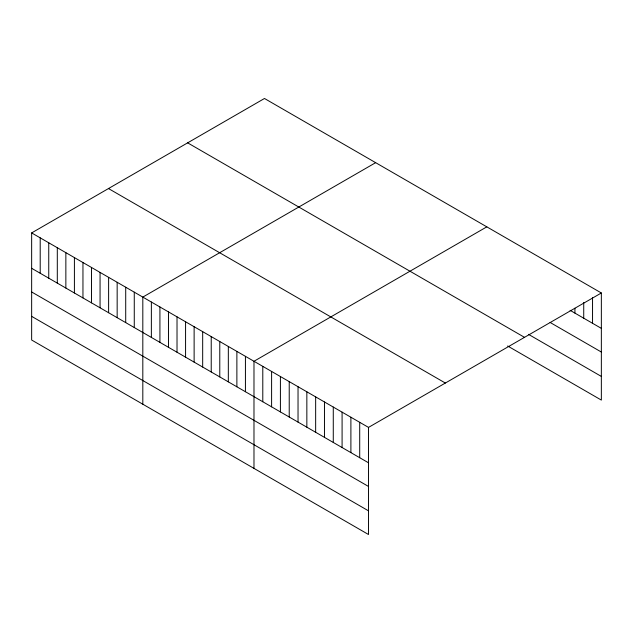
<?xml version="1.0" encoding="UTF-8"?>
<svg xmlns="http://www.w3.org/2000/svg" width="633" height="633" viewBox="0 0 633 633"><rect width="100%" height="100%" fill="white"/><g stroke="black" fill="none" stroke-linecap="round" stroke-linejoin="round"><path stroke-width="0.95" d="M31.65 232.912L368.517 427.402L368.517 534.513L31.65 340.024L31.65 232.912L264.483 98.487L601.35 292.976L601.35 400.088L507.642 345.982M375.646 162.673L142.813 297.099L142.813 404.202M486.817 226.851L253.983 361.277L253.983 468.38M368.517 427.402L601.35 292.976M570.111 310.336L601.35 328.369M550.093 322.442L601.35 352.035M528.468 334.335L601.35 376.421M187.645 142.852L524.512 337.342M108.488 188.555L445.355 383.044M31.65 268.305L368.517 462.794M31.65 291.971L368.517 486.46M31.65 316.358L368.517 510.847M592.543 297.724L592.543 323.281M583.729 302.463L583.729 318.193M574.922 308.192L574.922 313.106M359.71 422.314L359.71 457.706M350.896 417.234L350.896 452.619M342.089 412.146L342.089 447.531M333.274 407.059L333.274 442.443M324.468 401.971L324.468 437.363M315.653 396.883L315.653 432.276M306.847 391.795L306.847 427.188M298.032 386.708L298.032 422.1M289.226 381.628L289.226 417.012M280.411 376.54L280.411 411.925M271.604 371.452L271.604 406.837M262.79 366.365L262.79 401.757M245.43 356.339L245.43 391.732M236.877 351.402L236.877 386.795M228.331 346.465L228.331 381.857M219.778 341.527L219.778 376.92M211.224 336.59L211.224 371.982M202.679 331.652L202.679 367.045M194.125 326.715L194.125 362.108M185.572 321.778L185.572 357.17M177.018 316.848L177.018 352.233M168.473 311.911L168.473 347.295M159.92 306.973L159.92 342.358M151.366 302.036L151.366 337.421M134.267 292.161L134.267 327.546M125.714 287.224L125.714 322.608M117.16 282.286L117.16 317.671M108.615 277.349L108.615 312.734M100.061 272.412L100.061 307.804M91.508 267.474L91.508 302.867M82.955 262.537L82.955 297.929M74.409 257.599L74.409 292.992M65.856 252.662L65.856 288.055M57.302 247.725L57.302 283.117M48.749 242.787L48.749 278.18M40.203 237.85L40.203 273.242"/></g></svg>
